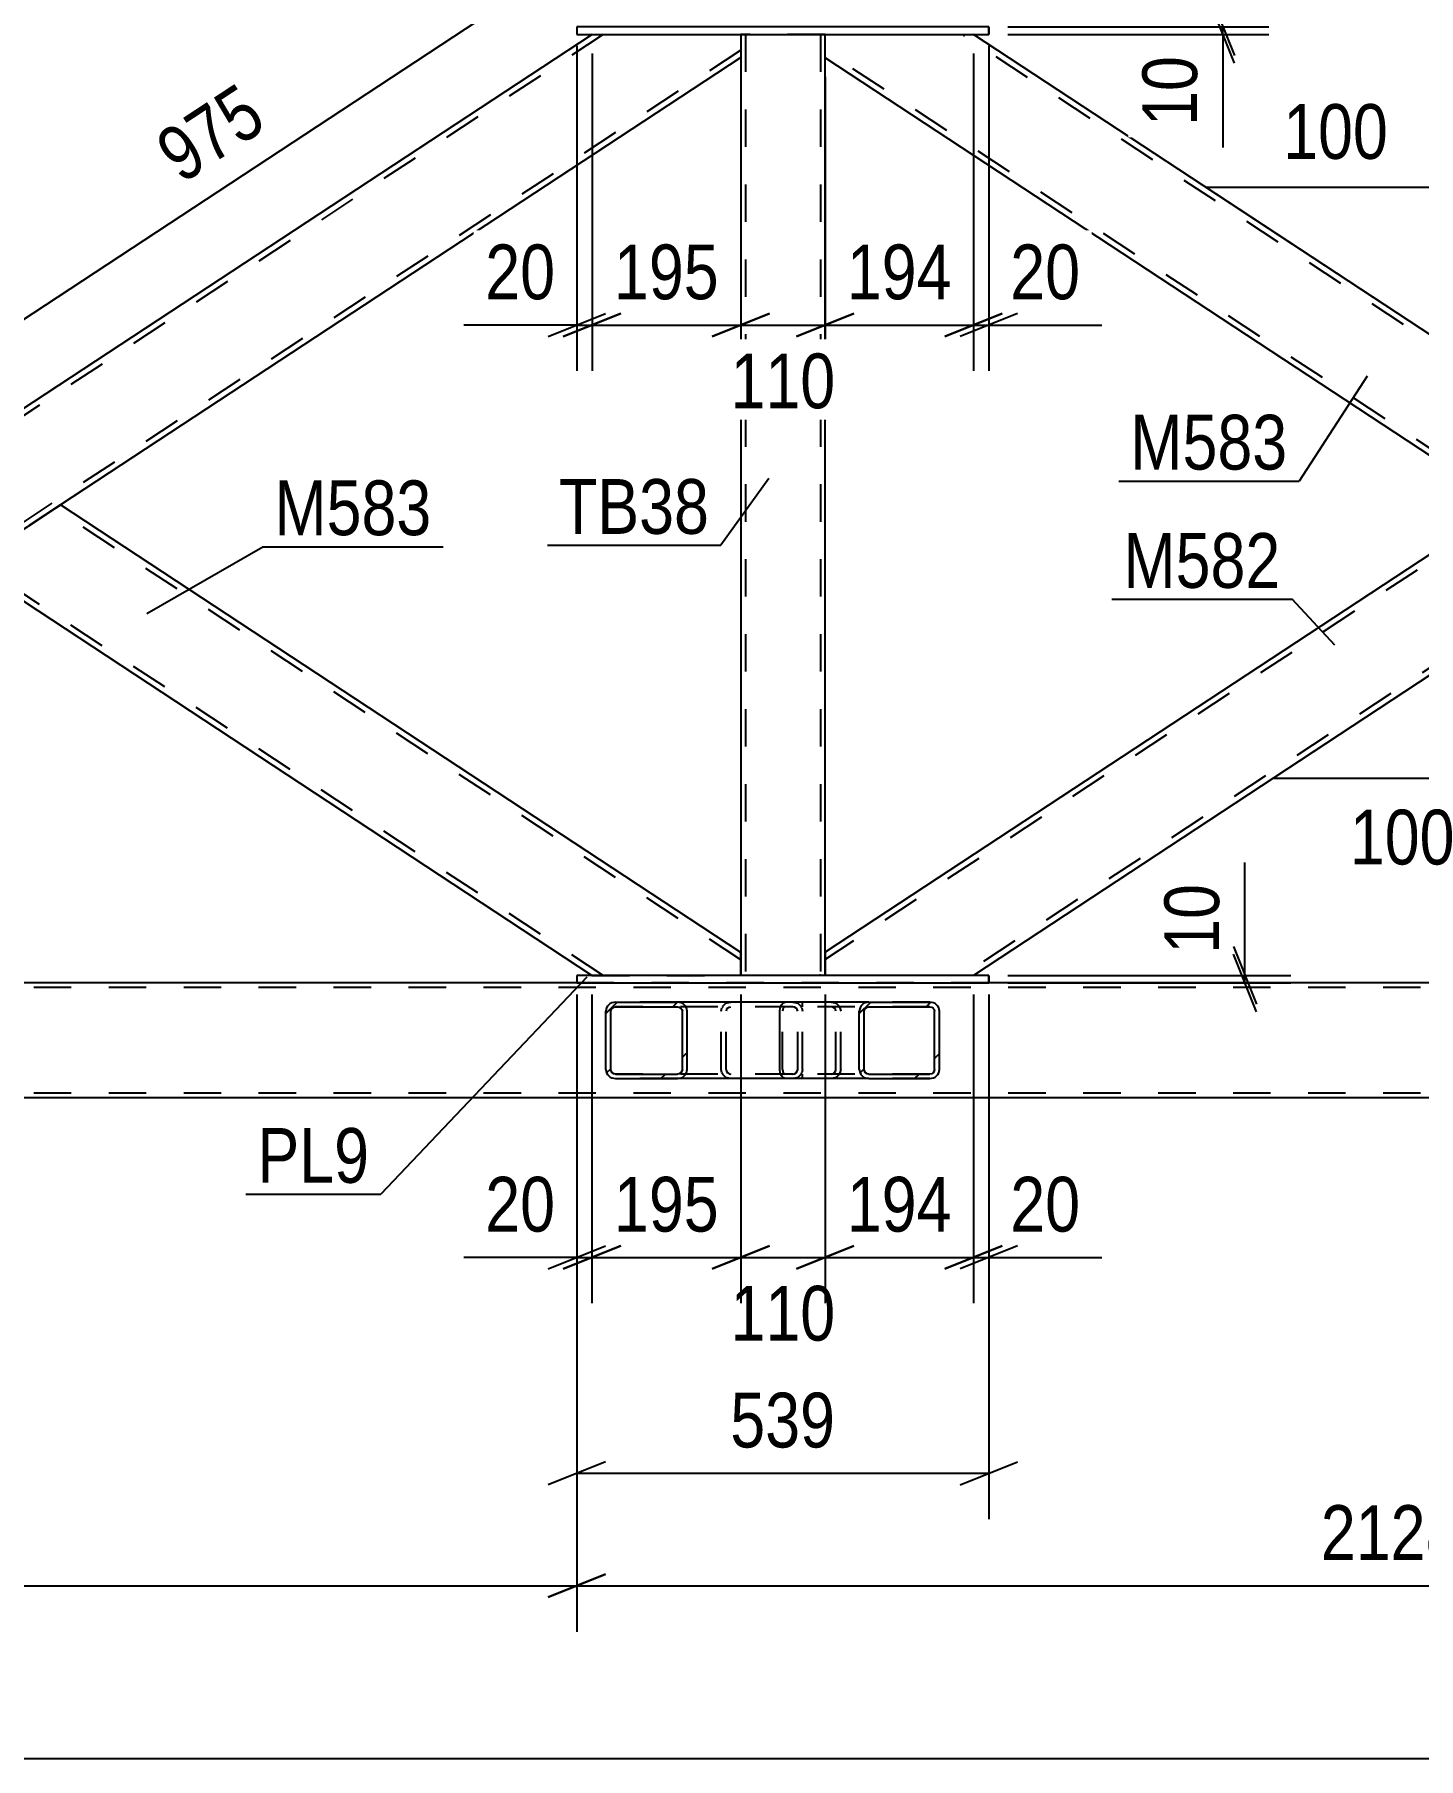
# Model space of a CAD drawing. Header units: millimetres. Extents: x -815 to 374, y -743 to 98.
# Drawn here: x -238.8 to -166.5, y -471.8 to -381.6 of the extents above; entities that cross this region are included whole.
import ezdxf

# ---------------------------------------------------------------- set-up
doc = ezdxf.new("R2010")
doc.units = ezdxf.units.MM
doc.linetypes.add('DXK_LINE_DOT2', pattern=[3.9198, 1.9599, -1.9599])
doc.styles.add('Arial Narrow', font='ARIALN.TTF', dxfattribs={"height": 0.2})

# ---------------------------------------------------------------- blocks, each defined once
blk = doc.blocks.new('Part-232933173-2725 - 2504')
at = {"color": 2, "linetype": 'Continuous'}
for p, q in [((-210.485, -430.826), (-210.485, -431.226)), ((-188.937, -430.826), (-210.485, -430.826)), ((-188.937, -430.826), (-188.937, -431.226)), ((-188.937, -430.826), (-188.937, -430.826)), ((-210.485, -431.226), (-188.937, -431.226)), ((-188.937, -431.226), (-188.937, -431.226))]:
    blk.add_line(p, q, dxfattribs=at)
at = {"color": 7, "linetype": 'DXK_LINE_DOT2'}
for p, q in [((-210.485, -430.826), (-210.485, -431.226)), ((-188.937, -431.226), (-188.937, -430.826)), ((-188.937, -430.826), (-188.937, -430.826)), ((-188.937, -431.226), (-188.937, -431.226))]:
    blk.add_line(p, q, dxfattribs=at)
blk = doc.blocks.new('Part-232933173-2607 - 2504')
at = {"color": 7, "linetype": 'DXK_LINE_DOT2'}
for p, q in [((-95.803, -431.466), (-774.886, -431.466)), ((-188.937, -431.226), (-210.485, -431.226)), ((-95.803, -436.986), (-774.886, -436.986))]:
    blk.add_line(p, q, dxfattribs=at)
at = {"color": 2, "linetype": 'Continuous'}
for p, q in [((-210.485, -431.226), (-274.071, -431.226)), ((-125.35, -431.226), (-188.937, -431.226)), ((-95.803, -437.226), (-770.886, -437.226))]:
    blk.add_line(p, q, dxfattribs=at)
blk = doc.blocks.new('Part-232933173-3043 - 2504')
at = {"color": 7, "linetype": 'DXK_LINE_DOT2'}
for p, q in [((-209.101, -381.627), (-283.897, -430.826)), ((-209.684, -381.627), (-201.899, -381.627)), ((-201.899, -381.627), (-201.899, -382.826)), ((-201.899, -382.443), (-275.454, -430.826)), ((-242.278, -403.067), (-247.082, -406.227)), ((-237.474, -406.227), (-242.278, -409.387)), ((-274.871, -430.826), (-284.479, -430.826))]:
    blk.add_line(p, q, dxfattribs=at)
at = {"color": 2, "linetype": 'Continuous'}
for p, q in [((-209.684, -381.627), (-242.278, -403.067)), ((-201.899, -382.826), (-237.474, -406.227)), ((-247.082, -406.227), (-284.479, -430.826)), ((-242.278, -409.387), (-274.871, -430.826))]:
    blk.add_line(p, q, dxfattribs=at)
blk = doc.blocks.new('Part-232933173-3053 - 2504')
at = {"color": 7, "linetype": 'DXK_LINE_DOT2'}
for p, q in [((-123.967, -381.627), (-197.499, -429.995)), ((-115.524, -381.627), (-190.32, -430.826)), ((-114.942, -381.627), (-124.55, -381.627)), ((-157.144, -403.067), (-161.948, -406.227)), ((-152.34, -406.227), (-157.144, -409.387)), ((-197.499, -429.612), (-197.499, -430.825)), ((-189.737, -430.826), (-197.499, -430.826))]:
    blk.add_line(p, q, dxfattribs=at)
at = {"color": 2, "linetype": 'Continuous'}
for p, q in [((-124.55, -381.627), (-157.144, -403.067)), ((-114.942, -381.627), (-152.34, -406.227)), ((-161.948, -406.227), (-197.499, -429.612)), ((-157.144, -409.387), (-189.737, -430.826)), ((-197.499, -430.826), (-197.499, -430.825))]:
    blk.add_line(p, q, dxfattribs=at)
blk = doc.blocks.new('Part-232933173-2790 - 2504')
at = {"color": 2, "linetype": 'Continuous'}
for p, q in [((-210.484, -381.227), (-210.484, -381.627)), ((-188.938, -381.227), (-210.484, -381.227)), ((-188.938, -381.227), (-188.938, -381.627)), ((-188.938, -381.227), (-188.938, -381.227)), ((-210.484, -381.627), (-188.938, -381.627)), ((-188.938, -381.627), (-188.938, -381.627))]:
    blk.add_line(p, q, dxfattribs=at)
at = {"color": 7, "linetype": 'DXK_LINE_DOT2'}
for p, q in [((-210.484, -381.227), (-210.484, -381.627)), ((-188.938, -381.627), (-188.938, -381.227)), ((-188.938, -381.227), (-188.938, -381.227)), ((-188.938, -381.627), (-188.938, -381.627))]:
    blk.add_line(p, q, dxfattribs=at)
blk = doc.blocks.new('Part-232933173-2852 - 2504')
at = {"color": 7, "linetype": 'DXK_LINE_DOT2'}
for p, q in [((-197.499, -382.842), (-197.499, -381.627)), ((-197.499, -381.627), (-189.738, -381.627)), ((-157.435, -403.258), (-190.32, -381.627)), ((-161.657, -406.035), (-197.499, -382.459)), ((-157.726, -403.45), (-157.726, -403.45)), ((-157.435, -403.258), (-157.503, -403.303)), ((-157.457, -403.273), (-157.503, -403.303)), ((-157.503, -403.303), (-157.503, -403.303))]:
    blk.add_line(p, q, dxfattribs=at)
at = {"color": 2, "linetype": 'Continuous'}
for p, q in [((-157.144, -403.067), (-189.738, -381.627)), ((-161.948, -406.227), (-197.499, -382.842)), ((-157.144, -403.067), (-161.948, -406.227))]:
    blk.add_line(p, q, dxfattribs=at)
blk = doc.blocks.new('Part-232933173-2907 - 2504')
at = {"linetype": 'Continuous'}
h = blk.add_hatch(dxfattribs=at)
h.set_pattern_fill('', scale=0.7, style=0, pattern_type=0)
h.set_pattern_definition([(45, (-208.9237, -435.9295), (-1.57154, 1.57154), [])])
h.paths.add_polyline_path([(-208.963, -435.746), (-208.924, -435.93), (-208.813, -436.085), (-208.647, -436.189), (-208.452, -436.226), (-205.217, -436.226), (-205.021, -436.189), (-204.855, -436.085), (-204.745, -435.93), (-204.706, -435.746), (-204.706, -432.706), (-204.745, -432.522), (-204.855, -432.366), (-205.021, -432.262), (-205.217, -432.226), (-208.452, -432.226), (-208.647, -432.262), (-208.813, -432.366), (-208.924, -432.522), (-208.963, -432.706)])
h.paths.add_polyline_path([(-208.688, -432.614), (-208.632, -432.536), (-208.549, -432.484), (-208.452, -432.466), (-205.217, -432.466), (-205.119, -432.484), (-205.036, -432.536), (-204.981, -432.614), (-204.961, -432.706), (-204.961, -435.746), (-204.981, -435.838), (-205.036, -435.916), (-205.119, -435.968), (-205.217, -435.986), (-208.452, -435.986), (-208.549, -435.968), (-208.632, -435.916), (-208.688, -435.838), (-208.707, -435.746), (-208.707, -432.706)])
at = {"color": 2, "linetype": 'Continuous'}
for p, q in [((-208.924, -432.522), (-208.963, -432.706)), ((-208.963, -435.746), (-208.963, -432.706)), ((-208.707, -432.706), (-208.688, -432.614)), ((-208.707, -435.746), (-208.707, -432.706)), ((-208.688, -432.614), (-208.632, -432.536)), ((-208.452, -432.226), (-208.647, -432.262)), ((-208.632, -432.536), (-208.549, -432.484)), ((-208.549, -432.484), (-208.452, -432.466)), ((-208.452, -432.226), (-205.217, -432.226)), ((-208.452, -432.466), (-205.217, -432.466)), ((-199.587, -432.226), (-205.217, -432.226)), ((-205.021, -432.262), (-205.217, -432.226)), ((-205.217, -432.466), (-205.119, -432.484)), ((-205.119, -432.484), (-205.036, -432.536)), ((-205.036, -432.536), (-204.981, -432.614)), ((-204.981, -432.614), (-204.961, -432.706)), ((-204.961, -435.746), (-204.961, -432.706)), ((-204.706, -432.706), (-204.745, -432.522)), ((-204.706, -435.746), (-204.706, -432.706)), ((-208.963, -435.746), (-208.924, -435.93)), ((-208.688, -435.838), (-208.707, -435.746)), ((-208.632, -435.916), (-208.688, -435.838)), ((-208.647, -436.189), (-208.452, -436.226)), ((-208.549, -435.968), (-208.632, -435.916)), ((-208.452, -435.986), (-208.549, -435.968)), ((-208.452, -435.986), (-205.217, -435.986)), ((-208.452, -436.226), (-205.217, -436.226)), ((-205.119, -435.968), (-205.217, -435.986)), ((-205.217, -436.226), (-205.021, -436.189)), ((-199.587, -436.226), (-205.217, -436.226)), ((-205.036, -435.916), (-205.119, -435.968)), ((-204.981, -435.838), (-205.036, -435.916)), ((-204.961, -435.746), (-204.981, -435.838)), ((-204.745, -435.93), (-204.706, -435.746))]:
    blk.add_line(p, q, dxfattribs=at)
at = {"color": 7, "linetype": 'DXK_LINE_DOT2'}
for p, q in [((-205.217, -432.226), (-208.452, -432.226)), ((-199.186, -432.466), (-208.452, -432.466)), ((-202.931, -432.706), (-202.893, -432.522)), ((-202.931, -435.746), (-202.931, -432.706)), ((-202.657, -432.614), (-202.676, -432.706)), ((-202.676, -435.746), (-202.676, -432.706)), ((-202.601, -432.536), (-202.657, -432.614)), ((-202.616, -432.262), (-202.421, -432.226)), ((-202.601, -432.536), (-202.579, -432.522)), ((-202.579, -432.522), (-202.518, -432.484)), ((-202.518, -432.484), (-202.421, -432.466)), ((-199.186, -432.226), (-199.587, -432.226)), ((-199.186, -432.226), (-198.99, -432.262)), ((-199.088, -432.484), (-199.186, -432.466)), ((-199.005, -432.536), (-199.088, -432.484)), ((-198.95, -432.614), (-199.005, -432.536)), ((-198.93, -432.706), (-198.95, -432.614)), ((-198.93, -435.746), (-198.93, -432.706)), ((-198.714, -432.522), (-198.675, -432.706)), ((-198.675, -435.746), (-198.675, -432.706)), ((-199.186, -435.986), (-208.452, -435.986)), ((-205.217, -436.226), (-208.452, -436.226)), ((-202.893, -435.93), (-202.931, -435.746)), ((-202.676, -435.746), (-202.657, -435.838)), ((-202.657, -435.838), (-202.601, -435.916)), ((-202.421, -436.226), (-202.616, -436.189)), ((-202.601, -435.916), (-202.579, -435.93)), ((-202.579, -435.93), (-202.518, -435.968)), ((-202.518, -435.968), (-202.421, -435.986)), ((-199.186, -436.226), (-199.587, -436.226)), ((-199.186, -435.986), (-199.088, -435.968)), ((-198.99, -436.189), (-199.186, -436.226)), ((-199.088, -435.968), (-199.005, -435.916)), ((-199.005, -435.916), (-198.95, -435.838)), ((-198.95, -435.838), (-198.93, -435.746)), ((-198.675, -435.746), (-198.714, -435.93))]:
    blk.add_line(p, q, dxfattribs=at)
at = {"color": 2, "linetype": 'Continuous'}
for centre, start, end in [((-208.471, -432.727), 110.75831, 155.68004), ((-205.197, -432.727), 24.31996, 69.24169), ((-208.471, -435.725), 204.31996, 249.24169), ((-205.197, -435.725), 290.75831, 335.68004)]:
    blk.add_arc(centre, 0.496, start, end, dxfattribs=at)
at = {"color": 7, "linetype": 'DXK_LINE_DOT2'}
for centre, start, end in [((-202.44, -432.727), 110.75832, 155.68004), ((-199.166, -432.727), 24.31996, 69.24168), ((-202.44, -435.725), 204.31996, 249.24168), ((-199.166, -435.725), 290.75832, 335.68004)]:
    blk.add_arc(centre, 0.496, start, end, dxfattribs=at)
blk = doc.blocks.new('Part-232933173-2943 - 2504')
at = {"color": 7, "linetype": 'DXK_LINE_DOT2'}
for p, q in [((-197.5, -381.626), (-201.9, -381.626)), ((-201.9, -381.626), (-201.9, -381.627)), ((-201.9, -381.627), (-201.9, -381.626)), ((-201.66, -381.626), (-201.659, -430.825)), ((-197.74, -381.626), (-197.739, -430.825)), ((-197.5, -381.627), (-197.5, -381.626)), ((-197.5, -381.626), (-197.5, -381.627)), ((-197.796, -430.825), (-197.758, -430.825)), ((-197.758, -430.825), (-197.796, -430.825)), ((-197.758, -430.825), (-197.739, -430.825)), ((-197.739, -430.825), (-197.758, -430.825))]:
    blk.add_line(p, q, dxfattribs=at)
at = {"color": 2, "linetype": 'Continuous'}
for p, q in [((-201.9, -381.627), (-201.899, -430.825)), ((-197.499, -430.825), (-197.5, -381.627)), ((-201.899, -430.825), (-197.499, -430.825))]:
    blk.add_line(p, q, dxfattribs=at)
blk = doc.blocks.new('Part-232933173-3038 - 2504')
at = {"color": 2, "linetype": 'Continuous'}
for p, q in [((-242.278, -409.387), (-237.474, -406.227)), ((-201.899, -429.627), (-237.474, -406.227)), ((-209.685, -430.826), (-242.278, -409.387)), ((-201.899, -430.826), (-201.899, -430.825))]:
    blk.add_line(p, q, dxfattribs=at)
at = {"color": 7, "linetype": 'DXK_LINE_DOT2'}
for p, q in [((-237.518, -406.256), (-238.056, -406.61)), ((-201.899, -430.01), (-237.765, -406.418)), ((-238.056, -406.61), (-238.056, -406.61)), ((-241.987, -409.195), (-241.965, -409.18)), ((-209.102, -430.826), (-241.987, -409.195)), ((-241.696, -409.004), (-241.696, -409.004)), ((-201.899, -430.826), (-201.899, -429.627)), ((-209.685, -430.826), (-201.899, -430.826))]:
    blk.add_line(p, q, dxfattribs=at)
blk = doc.blocks.new('Part-232933173-3062 - 2504')
at = {"linetype": 'Continuous'}
h = blk.add_hatch(dxfattribs=at)
h.set_pattern_fill('', scale=0.7, style=0, pattern_type=0)
h.set_pattern_definition([(45, (-195.6679, -435.9295), (-1.57154, 1.57154), [])])
h.paths.add_polyline_path([(-195.706, -435.746), (-195.668, -435.93), (-195.559, -436.085), (-195.396, -436.189), (-195.203, -436.226), (-192.019, -436.226), (-191.827, -436.189), (-191.664, -436.085), (-191.555, -435.93), (-191.516, -435.746), (-191.516, -432.706), (-191.555, -432.522), (-191.664, -432.366), (-191.827, -432.262), (-192.019, -432.226), (-195.203, -432.226), (-195.396, -432.262), (-195.559, -432.366), (-195.668, -432.522), (-195.706, -432.706)])
h.paths.add_polyline_path([(-195.436, -432.614), (-195.381, -432.536), (-195.3, -432.484), (-195.203, -432.466), (-192.019, -432.466), (-191.923, -432.484), (-191.841, -432.536), (-191.787, -432.614), (-191.768, -432.706), (-191.768, -435.746), (-191.787, -435.838), (-191.841, -435.916), (-191.923, -435.968), (-192.019, -435.986), (-195.203, -435.986), (-195.3, -435.968), (-195.381, -435.916), (-195.436, -435.838), (-195.455, -435.746), (-195.455, -432.706)])
at = {"color": 2, "linetype": 'Continuous'}
for p, q in [((-199.858, -432.706), (-199.837, -432.522)), ((-199.858, -435.746), (-199.858, -432.706)), ((-199.837, -432.522), (-199.779, -432.366)), ((-199.779, -432.366), (-199.691, -432.262)), ((-199.691, -432.262), (-199.587, -432.226)), ((-195.203, -432.226), (-199.587, -432.226)), ((-195.668, -432.522), (-195.706, -432.706)), ((-195.706, -435.746), (-195.706, -432.706)), ((-195.455, -432.706), (-195.436, -432.614)), ((-195.455, -435.746), (-195.455, -432.706)), ((-195.436, -432.614), (-195.381, -432.536)), ((-195.203, -432.226), (-195.396, -432.262)), ((-195.381, -432.536), (-195.3, -432.484)), ((-195.3, -432.484), (-195.203, -432.466)), ((-195.203, -432.226), (-192.019, -432.226)), ((-195.203, -432.466), (-192.019, -432.466)), ((-191.827, -432.262), (-192.019, -432.226)), ((-192.019, -432.466), (-191.923, -432.484)), ((-191.923, -432.484), (-191.841, -432.536)), ((-191.841, -432.536), (-191.787, -432.614)), ((-191.787, -432.614), (-191.768, -432.706)), ((-191.768, -435.746), (-191.768, -432.706)), ((-191.516, -432.706), (-191.555, -432.522)), ((-191.516, -435.746), (-191.516, -432.706)), ((-199.837, -435.93), (-199.858, -435.746)), ((-199.779, -436.085), (-199.837, -435.93)), ((-199.691, -436.189), (-199.779, -436.085)), ((-199.587, -436.226), (-199.691, -436.189)), ((-195.203, -436.226), (-199.587, -436.226)), ((-195.706, -435.746), (-195.668, -435.93)), ((-195.436, -435.838), (-195.455, -435.746)), ((-195.381, -435.916), (-195.436, -435.838)), ((-195.396, -436.189), (-195.203, -436.226)), ((-195.3, -435.968), (-195.381, -435.916)), ((-195.203, -435.986), (-195.3, -435.968)), ((-195.203, -435.986), (-192.019, -435.986)), ((-195.203, -436.226), (-192.019, -436.226)), ((-191.923, -435.968), (-192.019, -435.986)), ((-192.019, -436.226), (-191.827, -436.189)), ((-191.841, -435.916), (-191.923, -435.968)), ((-191.787, -435.838), (-191.841, -435.916)), ((-191.768, -435.746), (-191.787, -435.838)), ((-191.555, -435.93), (-191.516, -435.746))]:
    blk.add_line(p, q, dxfattribs=at)
at = {"color": 7, "linetype": 'DXK_LINE_DOT2'}
for p, q in [((-199.712, -432.614), (-199.722, -432.706)), ((-199.722, -435.746), (-199.722, -432.706)), ((-199.683, -432.536), (-199.712, -432.614)), ((-199.639, -432.484), (-199.683, -432.536)), ((-199.587, -432.466), (-199.639, -432.484)), ((-192.019, -432.466), (-199.587, -432.466)), ((-198.675, -432.466), (-198.675, -432.226)), ((-197.184, -432.226), (-196.992, -432.262)), ((-197.088, -432.484), (-197.184, -432.466)), ((-197.006, -432.536), (-197.088, -432.484)), ((-196.952, -432.614), (-197.006, -432.536)), ((-196.933, -432.706), (-196.952, -432.614)), ((-196.933, -435.746), (-196.933, -432.706)), ((-196.72, -432.522), (-196.681, -432.706)), ((-196.681, -435.746), (-196.681, -432.706)), ((-192.019, -432.226), (-195.203, -432.226)), ((-199.722, -435.746), (-199.712, -435.838)), ((-199.712, -435.838), (-199.683, -435.916)), ((-199.683, -435.916), (-199.639, -435.968)), ((-199.639, -435.968), (-199.587, -435.986)), ((-192.019, -435.986), (-199.587, -435.986)), ((-198.675, -436.226), (-198.675, -435.986)), ((-197.184, -435.986), (-197.088, -435.968)), ((-196.992, -436.189), (-197.184, -436.226)), ((-197.088, -435.968), (-197.006, -435.916)), ((-197.006, -435.916), (-196.952, -435.838)), ((-196.952, -435.838), (-196.933, -435.746)), ((-196.681, -435.746), (-196.72, -435.93)), ((-192.019, -436.226), (-195.203, -436.226))]:
    blk.add_line(p, q, dxfattribs=at)
for centre, start, end in [((-197.169, -432.721), 23.84941, 68.8059), ((-197.169, -435.731), 291.1941, 336.15059)]:
    blk.add_arc(centre, 0.492, start, end, dxfattribs=at)
at = {"color": 2, "linetype": 'Continuous'}
for centre, start, end in [((-195.218, -432.721), 111.1941, 156.1506), ((-192.005, -432.721), 23.8494, 68.8059), ((-195.218, -435.731), 203.8494, 248.8059), ((-192.005, -435.731), 291.1941, 336.1506)]:
    blk.add_arc(centre, 0.492, start, end, dxfattribs=at)
blk = doc.blocks.new('StraightDimension-232933173-14216 - 2504')
at = {"color": 7, "linetype": 'Continuous'}
for p, q in [((-201.899, -431.825), (-201.899, -448.426)), ((-197.499, -431.825), (-197.499, -448.426)), ((-203.399, -446.176), (-200.399, -444.976)), ((-195.999, -444.976), (-198.999, -446.176)), ((-201.899, -445.576), (-197.499, -445.576))]:
    blk.add_line(p, q, dxfattribs=at)
at = {"color": 0}
blk.add_wipeout([(-196.357, -450.526), (-196.357, -446.326), (-203.042, -446.326), (-203.042, -450.526)], dxfattribs=at)
at = {"color": 3, "style": 'Arial Narrow'}
blk.add_text('110', height=2.8633, dxfattribs=at).set_placement((-202.442, -449.926))
blk = doc.blocks.new('StraightDimension-232933173-14214 - 2504')
at = {"color": 7, "linetype": 'Continuous'}
for p, q in [((-189.737, -431.826), (-189.737, -447.976)), ((-188.937, -431.826), (-188.937, -447.976)), ((-191.237, -446.176), (-188.237, -444.976)), ((-187.437, -444.976), (-190.437, -446.176)), ((-189.737, -445.576), (-188.937, -445.576)), ((-188.937, -445.576), (-183.031, -445.576)), ((-188.937, -445.576), (-183.031, -445.576))]:
    blk.add_line(p, q, dxfattribs=at)
at = {"color": 0}
blk.add_wipeout([(-183.556, -444.826), (-183.556, -440.626), (-188.412, -440.626), (-188.412, -444.826)], dxfattribs=at)
at = {"color": 3, "style": 'Arial Narrow'}
blk.add_text('20', height=2.8633, dxfattribs=at).set_placement((-187.812, -444.226))
blk = doc.blocks.new('StraightDimension-232933173-26798 - 2504')
at = {"color": 7, "linetype": 'Continuous'}
for p, q in [((-210.233, -380.791), (-213.39, -375.993)), ((-212.747, -379.699), (-210.9, -377.048)), ((-244.418, -399.813), (-211.824, -378.374)), ((-242.828, -402.231), (-245.984, -397.432)), ((-243.495, -398.488), (-245.342, -401.139))]:
    blk.add_line(p, q, dxfattribs=at)
at = {"color": 0}
blk.add_wipeout([(-225.741, -386.63), (-228.049, -383.121), (-233.633, -386.795), (-231.325, -390.304)], dxfattribs=at)
at = {"color": 3, "style": 'Arial Narrow'}
blk.add_text('975', height=2.8633, rotation=33.33468, dxfattribs=at).set_placement((-231.154, -389.473))
blk = doc.blocks.new('StraightDimension-232933173-3826 - 2504')
at = {"color": 7, "linetype": 'Continuous'}
blk.add_line((-775.686, -471.78), (-76.518, -471.78), dxfattribs=at)
blk = doc.blocks.new('StraightDimension-232933173-26495 - 2504')
at = {"color": 7, "linetype": 'Continuous'}
for p, q in [((-210.485, -432.226), (-210.485, -465.147)), ((-125.35, -432.226), (-125.35, -465.147)), ((-208.985, -462.147), (-211.985, -463.347)), ((-126.85, -463.347), (-123.85, -462.147)), ((-210.485, -462.747), (-125.35, -462.747))]:
    blk.add_line(p, q, dxfattribs=at)
at = {"color": 0}
blk.add_wipeout([(-163.661, -461.997), (-163.661, -457.797), (-172.174, -457.797), (-172.174, -461.997)], dxfattribs=at)
at = {"color": 3, "style": 'Arial Narrow'}
blk.add_text('2128', height=2.8633, dxfattribs=at).set_placement((-171.574, -461.397))
blk = doc.blocks.new('StraightDimension-232933173-13792 - 2504')
at = {"color": 7, "linetype": 'Continuous'}
for p, q in [((-209.684, -382.627), (-209.684, -399.223)), ((-201.899, -383.826), (-201.899, -399.223)), ((-211.184, -397.423), (-208.184, -396.223)), ((-200.399, -396.223), (-203.399, -397.423)), ((-209.684, -396.823), (-201.899, -396.823))]:
    blk.add_line(p, q, dxfattribs=at)
at = {"color": 0}
blk.add_wipeout([(-202.449, -396.073), (-202.449, -391.873), (-209.134, -391.873), (-209.134, -396.073)], dxfattribs=at)
at = {"color": 3, "style": 'Arial Narrow'}
blk.add_text('195', height=2.8633, dxfattribs=at).set_placement((-208.534, -395.473))
blk = doc.blocks.new('StraightDimension-232933173-3087 - 2504')
at = {"color": 7, "linetype": 'Continuous'}
for p, q in [((-177.294, -379.727), (-176.094, -382.727)), ((-176.094, -383.127), (-177.294, -380.127)), ((-187.938, -381.227), (-174.294, -381.227)), ((-176.694, -381.627), (-176.694, -381.227)), ((-187.938, -381.627), (-174.294, -381.627)), ((-176.694, -381.627), (-176.694, -387.533)), ((-176.694, -381.627), (-176.694, -387.533))]:
    blk.add_line(p, q, dxfattribs=at)
at = {"color": 0}
blk.add_wipeout([(-177.444, -382.152), (-181.644, -382.152), (-181.644, -387.008), (-177.444, -387.008)], dxfattribs=at)
at = {"color": 3, "style": 'Arial Narrow'}
blk.add_text('10', height=2.8633, rotation=90.00021, dxfattribs=at).set_placement((-178.044, -386.408))
blk = doc.blocks.new('StraightDimension-232933173-26496 - 2504')
at = {"color": 7, "linetype": 'Continuous'}
for p, q in [((-295.619, -432.226), (-295.619, -465.147)), ((-210.485, -432.226), (-210.485, -465.147)), ((-294.119, -462.147), (-297.119, -463.347)), ((-211.985, -463.347), (-208.985, -462.147)), ((-295.619, -462.747), (-210.485, -462.747))]:
    blk.add_line(p, q, dxfattribs=at)
at = {"color": 0}
blk.add_wipeout([(-248.796, -461.997), (-248.796, -457.797), (-257.308, -457.797), (-257.308, -461.997)], dxfattribs=at)
at = {"color": 3, "style": 'Arial Narrow'}
blk.add_text('2128', height=2.8633, dxfattribs=at).set_placement((-256.708, -461.397))
blk = doc.blocks.new('StraightDimension-232933173-3374 - 2504')
at = {"color": 7, "linetype": 'Continuous'}
for p, q in [((-175.543, -430.826), (-175.543, -424.92)), ((-175.543, -430.826), (-175.543, -424.92)), ((-176.143, -429.326), (-174.943, -432.326)), ((-174.943, -432.726), (-176.143, -429.726)), ((-187.937, -430.826), (-173.143, -430.826)), ((-175.543, -431.226), (-175.543, -430.826)), ((-187.937, -431.226), (-173.143, -431.226))]:
    blk.add_line(p, q, dxfattribs=at)
at = {"color": 0}
blk.add_wipeout([(-176.293, -425.445), (-180.493, -425.445), (-180.493, -430.301), (-176.293, -430.301)], dxfattribs=at)
at = {"color": 3, "style": 'Arial Narrow'}
blk.add_text('10', height=2.8633, rotation=90.00021, dxfattribs=at).set_placement((-176.893, -429.701))
blk = doc.blocks.new('AngleDimension-232933173-3812 - 2504')
at = {"color": 7, "linetype": 'Continuous'}
for p, q in [((-158.127, -410.033), (-160.548, -411.625)), ((-160.548, -411.625), (-174.082, -420.528)), ((-160.548, -411.625), (-160.548, -420.528)), ((-160.548, -420.528), (-174.082, -420.528))]:
    blk.add_line(p, q, dxfattribs=at)
at = {"color": 0}
for points in [[(-155.448, -413.649), (-159.648, -413.649), (-159.648, -418.505), (-155.448, -418.505)], [(-163.973, -425.628), (-163.973, -421.428), (-170.657, -421.428), (-170.657, -425.628)]]:
    blk.add_wipeout(points, dxfattribs=at)
at = {"color": 3, "style": 'Arial Narrow'}
blk.add_text('66', height=2.8633, rotation=90.00021, dxfattribs=at).set_placement((-156.048, -417.905))
blk.add_text('100', height=2.8633, dxfattribs=at).set_placement((-170.057, -425.028))
blk = doc.blocks.new('AngleDimension-232933173-34033 - 2504')
at = {"color": 7, "linetype": 'Continuous'}
for p, q in [((-173.03, -392.617), (-177.568, -389.632)), ((-164.034, -389.632), (-177.568, -389.632)), ((-164.034, -398.535), (-177.568, -389.632)), ((-164.034, -398.535), (-164.034, -389.632))]:
    blk.add_line(p, q, dxfattribs=at)
at = {"color": 0}
for points in [[(-167.459, -388.732), (-167.459, -384.532), (-174.143, -384.532), (-174.143, -388.732)], [(-158.934, -391.655), (-163.134, -391.655), (-163.134, -396.512), (-158.934, -396.511)]]:
    blk.add_wipeout(points, dxfattribs=at)
at = {"color": 3, "style": 'Arial Narrow'}
blk.add_text('100', height=2.8633, dxfattribs=at).set_placement((-173.543, -388.132))
blk.add_text('66', height=2.8633, rotation=90.00021, dxfattribs=at).set_placement((-159.534, -395.911))
blk = doc.blocks.new('StraightDimension-232933173-4528 - 2504')
at = {"color": 7, "linetype": 'Continuous'}
for p, q in [((-54.825, -367.526), (-56.025, -364.526)), ((-191.1, -366.026), (-53.025, -366.026)), ((-55.425, -441.826), (-55.425, -366.026)), ((-56.025, -440.326), (-54.825, -443.326)), ((-75.518, -441.826), (-53.025, -441.826))]:
    blk.add_line(p, q, dxfattribs=at)
at = {"color": 0}
blk.add_wipeout([(-56.175, -399.669), (-60.375, -399.669), (-60.375, -408.182), (-56.175, -408.182)], dxfattribs=at)
at = {"color": 3, "style": 'Arial Narrow'}
blk.add_text('1895', height=2.8633, rotation=90.00021, dxfattribs=at).set_placement((-56.775, -407.582))
blk = doc.blocks.new('StraightDimension-232933173-4635 - 2504')
at = {"color": 7, "linetype": 'Continuous'}
for p, q in [((-210.485, -431.826), (-210.485, -459.264)), ((-188.937, -431.826), (-188.937, -459.264)), ((-208.985, -456.264), (-211.985, -457.464)), ((-210.485, -456.864), (-188.937, -456.864)), ((-190.437, -457.464), (-187.437, -456.264))]:
    blk.add_line(p, q, dxfattribs=at)
at = {"color": 0}
blk.add_wipeout([(-196.369, -456.114), (-196.369, -451.914), (-203.053, -451.914), (-203.053, -456.114)], dxfattribs=at)
at = {"color": 3, "style": 'Arial Narrow'}
blk.add_text('539', height=2.8633, dxfattribs=at).set_placement((-202.453, -455.514))
blk = doc.blocks.new('StraightDimension-232933173-13789 - 2504')
at = {"color": 7, "linetype": 'Continuous'}
for p, q in [((-188.938, -382.227), (-188.938, -399.223)), ((-189.738, -382.627), (-189.738, -399.223)), ((-191.238, -397.423), (-188.238, -396.223)), ((-187.438, -396.223), (-190.438, -397.423)), ((-189.738, -396.823), (-188.938, -396.823)), ((-188.938, -396.823), (-183.032, -396.823)), ((-188.938, -396.823), (-183.032, -396.823))]:
    blk.add_line(p, q, dxfattribs=at)
at = {"color": 0}
blk.add_wipeout([(-183.557, -396.073), (-183.557, -391.873), (-188.413, -391.873), (-188.413, -396.073)], dxfattribs=at)
at = {"color": 3, "style": 'Arial Narrow'}
blk.add_text('20', height=2.8633, dxfattribs=at).set_placement((-187.813, -395.473))
blk = doc.blocks.new('StraightDimension-232933173-13790 - 2504')
at = {"color": 7, "linetype": 'Continuous'}
for p, q in [((-189.738, -382.627), (-189.738, -399.223)), ((-197.499, -383.842), (-197.499, -399.223)), ((-198.999, -397.423), (-195.999, -396.223)), ((-188.238, -396.223), (-191.238, -397.423)), ((-197.499, -396.823), (-189.738, -396.823))]:
    blk.add_line(p, q, dxfattribs=at)
at = {"color": 0}
blk.add_wipeout([(-190.277, -396.073), (-190.277, -391.873), (-196.961, -391.873), (-196.961, -396.073)], dxfattribs=at)
at = {"color": 3, "style": 'Arial Narrow'}
blk.add_text('194', height=2.8633, dxfattribs=at).set_placement((-196.361, -395.473))
blk = doc.blocks.new('StraightDimension-232933173-13791 - 2504')
at = {"color": 7, "linetype": 'Continuous'}
for p, q in [((-201.899, -383.826), (-201.899, -399.673)), ((-197.499, -383.842), (-197.499, -399.673)), ((-203.399, -397.423), (-200.399, -396.223)), ((-195.999, -396.223), (-198.999, -397.423)), ((-201.899, -396.823), (-197.499, -396.823))]:
    blk.add_line(p, q, dxfattribs=at)
at = {"color": 0}
blk.add_wipeout([(-196.357, -401.773), (-196.357, -397.573), (-203.041, -397.573), (-203.041, -401.773)], dxfattribs=at)
at = {"color": 3, "style": 'Arial Narrow'}
blk.add_text('110', height=2.8633, dxfattribs=at).set_placement((-202.441, -401.173))
blk = doc.blocks.new('StraightDimension-232933173-13793 - 2504')
at = {"color": 7, "linetype": 'Continuous'}
for p, q in [((-210.484, -382.227), (-210.484, -399.223)), ((-209.684, -382.627), (-209.684, -399.223)), ((-211.984, -397.423), (-208.984, -396.223)), ((-208.184, -396.223), (-211.184, -397.423)), ((-210.484, -396.823), (-216.39, -396.823)), ((-210.484, -396.823), (-216.39, -396.823)), ((-210.484, -396.823), (-209.684, -396.823))]:
    blk.add_line(p, q, dxfattribs=at)
at = {"color": 0}
blk.add_wipeout([(-211.009, -396.073), (-211.009, -391.873), (-215.865, -391.873), (-215.865, -396.073)], dxfattribs=at)
at = {"color": 3, "style": 'Arial Narrow'}
blk.add_text('20', height=2.8633, dxfattribs=at).set_placement((-215.265, -395.473))
blk = doc.blocks.new('StraightDimension-232933173-14215 - 2504')
at = {"color": 7, "linetype": 'Continuous'}
for p, q in [((-197.499, -431.825), (-197.499, -447.976)), ((-189.737, -431.826), (-189.737, -447.976)), ((-198.999, -446.176), (-195.999, -444.976)), ((-188.237, -444.976), (-191.237, -446.176)), ((-197.499, -445.576), (-189.737, -445.576))]:
    blk.add_line(p, q, dxfattribs=at)
at = {"color": 0}
blk.add_wipeout([(-190.276, -444.826), (-190.276, -440.626), (-196.961, -440.626), (-196.961, -444.826)], dxfattribs=at)
at = {"color": 3, "style": 'Arial Narrow'}
blk.add_text('194', height=2.8633, dxfattribs=at).set_placement((-196.361, -444.226))
blk = doc.blocks.new('StraightDimension-232933173-14217 - 2504')
at = {"color": 7, "linetype": 'Continuous'}
for p, q in [((-209.685, -431.826), (-209.685, -447.976)), ((-201.899, -431.825), (-201.899, -447.976)), ((-211.185, -446.176), (-208.185, -444.976)), ((-200.399, -444.976), (-203.399, -446.176)), ((-209.685, -445.576), (-201.899, -445.576))]:
    blk.add_line(p, q, dxfattribs=at)
at = {"color": 0}
blk.add_wipeout([(-202.45, -444.826), (-202.45, -440.626), (-209.134, -440.626), (-209.134, -444.826)], dxfattribs=at)
at = {"color": 3, "style": 'Arial Narrow'}
blk.add_text('195', height=2.8633, dxfattribs=at).set_placement((-208.534, -444.226))
blk = doc.blocks.new('StraightDimension-232933173-14218 - 2504')
at = {"color": 7, "linetype": 'Continuous'}
for p, q in [((-210.485, -431.826), (-210.485, -447.976)), ((-209.685, -431.826), (-209.685, -447.976)), ((-211.985, -446.176), (-208.985, -444.976)), ((-208.185, -444.976), (-211.185, -446.176)), ((-210.485, -445.576), (-216.391, -445.576)), ((-210.485, -445.576), (-216.391, -445.576)), ((-210.485, -445.576), (-209.685, -445.576))]:
    blk.add_line(p, q, dxfattribs=at)
at = {"color": 0}
blk.add_wipeout([(-211.01, -444.826), (-211.01, -440.626), (-215.866, -440.626), (-215.866, -444.826)], dxfattribs=at)
at = {"color": 3, "style": 'Arial Narrow'}
blk.add_text('20', height=2.8633, dxfattribs=at).set_placement((-215.266, -444.226))
blk = doc.blocks.new('Mark-232933173-2721 - 2504')
at = {"color": 30, "linetype": 'Continuous'}
for p in [(-209.956, -430.921), (-227.78, -442.276)]:
    blk.add_line(p, (-220.733, -442.276), dxfattribs=at)
at = {"color": 0}
blk.add_wipeout([(-221.333, -441.676), (-221.333, -438.676), (-227.18, -438.676), (-227.18, -441.676)], dxfattribs=at)
blk.add_wipeout([(-221.333, -441.676), (-221.333, -438.676), (-227.18, -438.676), (-227.18, -441.676)], dxfattribs=at)
at = {"color": 3, "style": 'Arial Narrow'}
blk.add_text('PL9', height=2.8633, dxfattribs=at).set_placement((-227.18, -441.676))
blk = doc.blocks.new('Mark-232933173-3049 - 2504')
at = {"color": 30, "linetype": 'Continuous'}
for p in [(-182.5, -411.164), (-170.846, -413.553)]:
    blk.add_line(p, (-173.076, -411.164), dxfattribs=at)
at = {"color": 0}
blk.add_wipeout([(-173.676, -410.564), (-173.676, -407.564), (-181.9, -407.564), (-181.9, -410.564)], dxfattribs=at)
blk.add_wipeout([(-173.676, -410.564), (-173.676, -407.564), (-181.9, -407.564), (-181.9, -410.564)], dxfattribs=at)
at = {"color": 3, "style": 'Arial Narrow'}
blk.add_text('M582', height=2.8633, dxfattribs=at).set_placement((-181.9, -410.564))
blk = doc.blocks.new('Mark-232933173-2848 - 2504')
at = {"color": 30, "linetype": 'Continuous'}
for p in [(-169.152, -399.498), (-182.138, -404.978)]:
    blk.add_line(p, (-172.714, -404.978), dxfattribs=at)
at = {"color": 0}
blk.add_wipeout([(-173.314, -404.378), (-173.314, -401.378), (-181.538, -401.378), (-181.538, -404.378)], dxfattribs=at)
blk.add_wipeout([(-173.314, -404.378), (-173.314, -401.378), (-181.538, -401.378), (-181.538, -404.378)], dxfattribs=at)
at = {"color": 3, "style": 'Arial Narrow'}
blk.add_text('M583', height=2.8633, dxfattribs=at).set_placement((-181.538, -404.378))
blk = doc.blocks.new('Mark-232933173-2939 - 2504')
at = {"color": 30, "linetype": 'Continuous'}
for p in [(-200.43, -404.848), (-212.01, -408.34)]:
    blk.add_line(p, (-202.955, -408.34), dxfattribs=at)
at = {"color": 0}
blk.add_wipeout([(-203.555, -407.74), (-203.555, -404.74), (-211.41, -404.74), (-211.41, -407.74)], dxfattribs=at)
blk.add_wipeout([(-203.555, -407.74), (-203.555, -404.74), (-211.41, -404.74), (-211.41, -407.74)], dxfattribs=at)
at = {"color": 3, "style": 'Arial Narrow'}
blk.add_text('TB38', height=2.8633, dxfattribs=at).set_placement((-211.41, -407.74))
blk = doc.blocks.new('Mark-232933173-3034 - 2504')
at = {"color": 30, "linetype": 'Continuous'}
for p, q in [((-232.956, -411.91), (-226.894, -408.41)), ((-226.894, -408.41), (-217.47, -408.41))]:
    blk.add_line(p, q, dxfattribs=at)
at = {"color": 0}
blk.add_wipeout([(-218.07, -407.81), (-218.07, -404.81), (-226.294, -404.81), (-226.294, -407.81)], dxfattribs=at)
blk.add_wipeout([(-218.07, -407.81), (-218.07, -404.81), (-226.294, -404.81), (-226.294, -407.81)], dxfattribs=at)
at = {"color": 3, "style": 'Arial Narrow'}
blk.add_text('M583', height=2.8633, dxfattribs=at).set_placement((-226.294, -407.81))

msp = doc.modelspace()

# ---------------------------------------------------------------- block references
for name in ['Part-232933173-2790 - 2504', 'Part-232933173-3043 - 2504', 'Part-232933173-2943 - 2504', 'Part-232933173-3053 - 2504', 'Part-232933173-2852 - 2504', 'Part-232933173-3038 - 2504', 'Part-232933173-2725 - 2504', 'Part-232933173-2607 - 2504', 'Part-232933173-2907 - 2504', 'Part-232933173-3062 - 2504']:
    msp.add_blockref(name, (0, 0))

# ---------------------------------------------------------------- next in the draw order: block references
for name in ['StraightDimension-232933173-26798 - 2504', 'StraightDimension-232933173-3087 - 2504', 'Mark-232933173-2939 - 2504', 'Mark-232933173-3034 - 2504', 'StraightDimension-232933173-14216 - 2504', 'StraightDimension-232933173-14214 - 2504']:
    msp.add_blockref(name, (0, 0))

# ---------------------------------------------------------------- next in the draw order: block references
for name in ['StraightDimension-232933173-13792 - 2504', 'AngleDimension-232933173-34033 - 2504', 'StraightDimension-232933173-3826 - 2504']:
    msp.add_blockref(name, (0, 0))

# ---------------------------------------------------------------- next in the draw order: block references
for name in ['StraightDimension-232933173-13793 - 2504', 'StraightDimension-232933173-26495 - 2504']:
    msp.add_blockref(name, (0, 0))

# ---------------------------------------------------------------- next in the draw order: block references
for name in ['StraightDimension-232933173-3374 - 2504', 'StraightDimension-232933173-26496 - 2504']:
    msp.add_blockref(name, (0, 0))

# ---------------------------------------------------------------- next in the draw order: block references
msp.add_blockref('AngleDimension-232933173-3812 - 2504', (0, 0))

# ---------------------------------------------------------------- next in the draw order: block references
msp.add_blockref('StraightDimension-232933173-4528 - 2504', (0, 0))

# ---------------------------------------------------------------- next in the draw order: block references
for name in ['StraightDimension-232933173-13789 - 2504', 'Mark-232933173-2848 - 2504', 'Mark-232933173-3049 - 2504', 'StraightDimension-232933173-4635 - 2504']:
    msp.add_blockref(name, (0, 0))

# ---------------------------------------------------------------- next in the draw order: block references
for name in ['StraightDimension-232933173-13790 - 2504', 'StraightDimension-232933173-14217 - 2504', 'StraightDimension-232933173-14215 - 2504']:
    msp.add_blockref(name, (0, 0))

# ---------------------------------------------------------------- next in the draw order: block references
for name in ['StraightDimension-232933173-13791 - 2504', 'StraightDimension-232933173-14218 - 2504']:
    msp.add_blockref(name, (0, 0))

# ---------------------------------------------------------------- next in the draw order: block references
msp.add_blockref('Mark-232933173-2721 - 2504', (0, 0))

doc.saveas('drawing.dxf')
